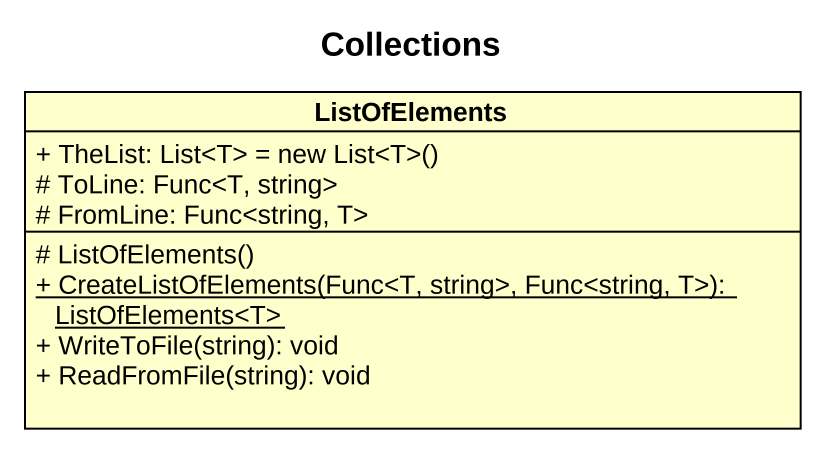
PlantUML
@startuml
title Collections
hide circle
hide empty members
skinparam classAttributeIconSize 0
class ListOfElements {
  {field} + TheList: List<T> = new List<T>()
  # ToLine: Func<T, string>
  # FromLine: Func<string, T>
  # ListOfElements()
  {static} + CreateListOfElements(Func<T, string>, Func<string, T>): ListOfElements<T>
  + WriteToFile(string): void
  + ReadFromFile(string): void
}
@enduml
